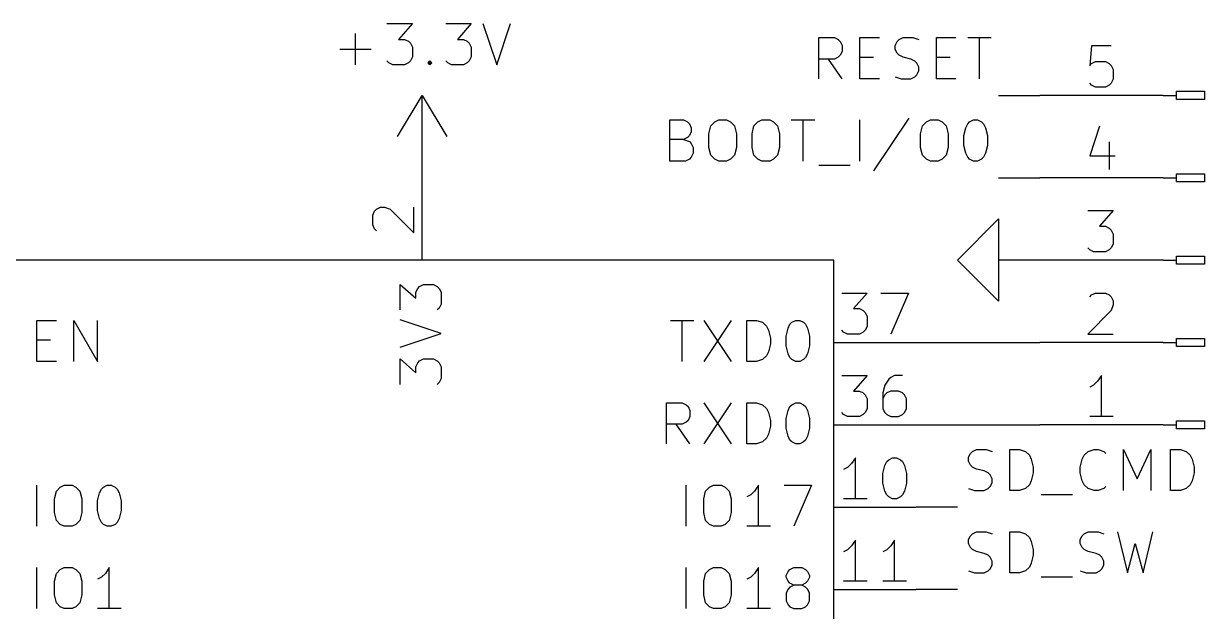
# Model space of a CAD drawing. Header units: inches. Extents: x 0.4 to 16.1, y -11.3 to -0.4.
# Drawn here: x 8.966 to 10.4, y -2.126 to -1.413 of the extents above; entities that cross this region are included whole.
import ezdxf

# ---------------------------------------------------------------- set-up
doc = ezdxf.new("R2010")
doc.units = ezdxf.units.IN
doc.header["$MEASUREMENT"] = 0
for name, color, linetype in [('GREENSIXTYFIVE', 129, 'CONTINUOUS'), ('LIGHTGREEN', 92, 'CONTINUOUS'), ('LIGHTRED', 12, 'CONTINUOUS'), ('RED', 14, 'CONTINUOUS'), ('REDSIX', 19, 'CONTINUOUS'), ('WHITE', 250, 'CONTINUOUS')]:
    doc.layers.add(name, color=color, linetype=linetype)

msp = doc.modelspace()

# ---------------------------------------------------------------- linework, layer by layer
at = {"layer": 'GREENSIXTYFIVE', "linetype": 'CONTINUOUS'}
for p, q in [((9.4071, -1.4128), (9.4381, -1.4128)), ((9.4071, -1.4128), (9.4381, -1.4128)), ((9.4381, -1.4128), (9.4214, -1.4319)), ((9.4381, -1.4128), (9.4214, -1.4319)), ((9.4786, -1.4128), (9.5095, -1.4128)), ((9.4786, -1.4128), (9.5095, -1.4128)), ((9.5095, -1.4128), (9.4929, -1.4319)), ((9.5095, -1.4128), (9.4929, -1.4319)), ((9.5238, -1.4128), (9.5405, -1.4628)), ((9.5238, -1.4128), (9.5405, -1.4628)), ((9.5405, -1.4628), (9.5571, -1.4128)), ((9.5405, -1.4628), (9.5571, -1.4128)), ((9.369, -1.4628), (9.369, -1.4247)), ((9.369, -1.4628), (9.369, -1.4247)), ((9.4214, -1.4319), (9.4286, -1.4319)), ((9.4214, -1.4319), (9.4286, -1.4319)), ((9.4286, -1.4319), (9.4333, -1.4342)), ((9.4286, -1.4319), (9.4333, -1.4342)), ((9.4929, -1.4319), (9.5, -1.4319)), ((9.4929, -1.4319), (9.5, -1.4319)), ((9.5, -1.4319), (9.5048, -1.4342)), ((9.5, -1.4319), (9.5048, -1.4342)), ((9.35, -1.4438), (9.3881, -1.4438)), ((9.35, -1.4438), (9.3881, -1.4438)), ((9.4333, -1.4342), (9.4357, -1.4366)), ((9.4333, -1.4342), (9.4357, -1.4366)), ((9.4357, -1.4366), (9.4381, -1.4414)), ((9.4357, -1.4366), (9.4381, -1.4414)), ((9.4381, -1.4414), (9.4381, -1.4533)), ((9.4381, -1.4414), (9.4381, -1.4533)), ((9.5048, -1.4342), (9.5071, -1.4366)), ((9.5048, -1.4342), (9.5071, -1.4366)), ((9.5071, -1.4366), (9.5095, -1.4414)), ((9.5071, -1.4366), (9.5095, -1.4414)), ((9.5095, -1.4414), (9.5095, -1.4533)), ((9.5095, -1.4414), (9.5095, -1.4533)), ((9.4095, -1.4604), (9.4071, -1.458)), ((9.4095, -1.4604), (9.4071, -1.458)), ((9.4143, -1.4628), (9.4095, -1.4604)), ((9.4143, -1.4628), (9.4095, -1.4604)), ((9.4333, -1.4604), (9.4286, -1.4628)), ((9.4333, -1.4604), (9.4286, -1.4628)), ((9.4357, -1.458), (9.4333, -1.4604)), ((9.4357, -1.458), (9.4333, -1.4604)), ((9.4381, -1.4533), (9.4357, -1.458)), ((9.4381, -1.4533), (9.4357, -1.458)), ((9.4571, -1.4604), (9.4595, -1.458)), ((9.4571, -1.4604), (9.4595, -1.458)), ((9.4595, -1.4628), (9.4571, -1.4604)), ((9.4595, -1.4628), (9.4571, -1.4604)), ((9.4595, -1.458), (9.4619, -1.4604)), ((9.4595, -1.458), (9.4595, -1.4628)), ((9.4595, -1.458), (9.4619, -1.4604)), ((9.4595, -1.458), (9.4595, -1.4628)), ((9.4619, -1.4604), (9.4595, -1.4628)), ((9.4619, -1.4604), (9.4595, -1.4628)), ((9.481, -1.4604), (9.4786, -1.458)), ((9.481, -1.4604), (9.4786, -1.458)), ((9.4857, -1.4628), (9.481, -1.4604)), ((9.4857, -1.4628), (9.481, -1.4604)), ((9.5048, -1.4604), (9.5, -1.4628)), ((9.5048, -1.4604), (9.5, -1.4628)), ((9.5071, -1.458), (9.5048, -1.4604)), ((9.5071, -1.458), (9.5048, -1.4604)), ((9.5095, -1.4533), (9.5071, -1.458)), ((9.5095, -1.4533), (9.5071, -1.458)), ((9.4286, -1.4628), (9.4143, -1.4628)), ((9.4286, -1.4628), (9.4143, -1.4628)), ((9.5, -1.4628), (9.4857, -1.4628)), ((9.5, -1.4628), (9.4857, -1.4628)), ((9.4231, -1.7605), (9.4231, -1.7295)), ((9.4231, -1.7295), (9.4422, -1.7462)), ((9.4231, -1.7605), (9.4231, -1.7295)), ((9.4231, -1.7295), (9.4422, -1.7462)), ((9.4422, -1.739), (9.4446, -1.7343)), ((9.4422, -1.739), (9.4446, -1.7343)), ((9.4446, -1.7343), (9.4469, -1.7319)), ((9.4446, -1.7343), (9.4469, -1.7319)), ((9.4469, -1.7319), (9.4517, -1.7295)), ((9.4469, -1.7319), (9.4517, -1.7295)), ((9.4517, -1.7295), (9.4636, -1.7295)), ((9.4517, -1.7295), (9.4636, -1.7295)), ((9.4636, -1.7295), (9.4684, -1.7319)), ((9.4636, -1.7295), (9.4684, -1.7319)), ((9.4684, -1.7319), (9.4708, -1.7343)), ((9.4684, -1.7319), (9.4708, -1.7343)), ((9.4708, -1.7343), (9.4731, -1.739)), ((9.4708, -1.7343), (9.4731, -1.739)), ((9.4422, -1.7462), (9.4422, -1.739)), ((9.4422, -1.7462), (9.4422, -1.739)), ((9.4731, -1.739), (9.4731, -1.7533)), ((9.4731, -1.739), (9.4731, -1.7533)), ((9.4708, -1.7581), (9.4684, -1.7605)), ((9.4708, -1.7581), (9.4684, -1.7605)), ((9.4731, -1.7533), (9.4708, -1.7581)), ((9.4731, -1.7533), (9.4708, -1.7581)), ((8.9819, -1.8231), (8.9819, -1.7731)), ((8.9819, -1.7731), (9.0057, -1.7731)), ((8.9819, -1.8231), (8.9819, -1.7731)), ((8.9819, -1.7731), (9.0057, -1.7731)), ((9.0271, -1.8231), (9.0271, -1.7731)), ((9.0271, -1.7731), (9.0557, -1.8231)), ((9.0271, -1.8231), (9.0271, -1.7731)), ((9.0271, -1.7731), (9.0557, -1.8231)), ((9.0557, -1.8231), (9.0557, -1.7731)), ((9.0557, -1.8231), (9.0557, -1.7731)), ((9.4731, -1.789), (9.4231, -1.7724)), ((9.4731, -1.789), (9.4231, -1.7724)), ((9.7514, -1.7731), (9.78, -1.7731)), ((9.7514, -1.7731), (9.78, -1.7731)), ((9.7657, -1.8231), (9.7657, -1.7731)), ((9.7657, -1.8231), (9.7657, -1.7731)), ((9.7919, -1.7731), (9.8252, -1.8231)), ((9.8252, -1.7731), (9.7919, -1.8231)), ((9.7919, -1.7731), (9.8252, -1.8231)), ((9.8252, -1.7731), (9.7919, -1.8231)), ((9.8443, -1.8231), (9.8443, -1.7731)), ((9.8443, -1.7731), (9.8562, -1.7731)), ((9.8443, -1.8231), (9.8443, -1.7731)), ((9.8443, -1.7731), (9.8562, -1.7731)), ((9.8562, -1.7731), (9.8633, -1.7755)), ((9.8562, -1.7731), (9.8633, -1.7755)), ((9.8633, -1.7755), (9.8681, -1.7803)), ((9.8633, -1.7755), (9.8681, -1.7803)), ((9.8943, -1.7827), (9.8967, -1.7779)), ((9.8943, -1.7827), (9.8967, -1.7779)), ((9.8967, -1.7779), (9.899, -1.7755)), ((9.8967, -1.7779), (9.899, -1.7755)), ((9.899, -1.7755), (9.9038, -1.7731)), ((9.899, -1.7755), (9.9038, -1.7731)), ((9.9038, -1.7731), (9.9086, -1.7731)), ((9.9038, -1.7731), (9.9086, -1.7731)), ((9.9086, -1.7731), (9.9133, -1.7755)), ((9.9086, -1.7731), (9.9133, -1.7755)), ((9.9133, -1.7755), (9.9157, -1.7779)), ((9.9133, -1.7755), (9.9157, -1.7779)), ((9.9157, -1.7779), (9.9181, -1.7827)), ((9.9157, -1.7779), (9.9181, -1.7827)), ((9.4231, -1.8057), (9.4731, -1.789)), ((9.4231, -1.8057), (9.4731, -1.789)), ((9.8681, -1.7803), (9.8705, -1.785)), ((9.8681, -1.7803), (9.8705, -1.785)), ((9.8705, -1.785), (9.8729, -1.7946)), ((9.8705, -1.785), (9.8729, -1.7946)), ((9.8919, -1.7922), (9.8943, -1.7827)), ((9.8919, -1.7922), (9.8943, -1.7827)), ((9.8919, -1.8041), (9.8919, -1.7922)), ((9.8919, -1.8041), (9.8919, -1.7922)), ((9.9181, -1.7827), (9.9205, -1.7922)), ((9.9181, -1.7827), (9.9205, -1.7922)), ((9.9205, -1.7922), (9.9205, -1.8041)), ((9.9205, -1.7922), (9.9205, -1.8041)), ((8.9819, -1.7969), (8.9986, -1.7969)), ((8.9819, -1.7969), (8.9986, -1.7969)), ((9.8729, -1.8017), (9.8705, -1.8112)), ((9.8729, -1.8017), (9.8705, -1.8112)), ((9.8729, -1.7946), (9.8729, -1.8017)), ((9.8729, -1.7946), (9.8729, -1.8017)), ((9.8943, -1.8136), (9.8919, -1.8041)), ((9.8943, -1.8136), (9.8919, -1.8041)), ((9.9205, -1.8041), (9.9181, -1.8136)), ((9.9205, -1.8041), (9.9181, -1.8136)), ((9.4231, -1.8509), (9.4231, -1.82)), ((9.4231, -1.82), (9.4422, -1.8367)), ((9.4231, -1.8509), (9.4231, -1.82)), ((9.4231, -1.82), (9.4422, -1.8367)), ((9.4469, -1.8224), (9.4517, -1.82)), ((9.4469, -1.8224), (9.4517, -1.82)), ((9.4517, -1.82), (9.4636, -1.82)), ((9.4517, -1.82), (9.4636, -1.82)), ((9.4636, -1.82), (9.4684, -1.8224)), ((9.4636, -1.82), (9.4684, -1.8224)), ((9.8633, -1.8208), (9.8562, -1.8231)), ((9.8633, -1.8208), (9.8562, -1.8231)), ((9.8681, -1.816), (9.8633, -1.8208)), ((9.8681, -1.816), (9.8633, -1.8208)), ((9.8705, -1.8112), (9.8681, -1.816)), ((9.8705, -1.8112), (9.8681, -1.816)), ((9.8967, -1.8184), (9.8943, -1.8136)), ((9.8967, -1.8184), (9.8943, -1.8136)), ((9.899, -1.8208), (9.8967, -1.8184)), ((9.899, -1.8208), (9.8967, -1.8184)), ((9.9038, -1.8231), (9.899, -1.8208)), ((9.9038, -1.8231), (9.899, -1.8208)), ((9.9133, -1.8208), (9.9086, -1.8231)), ((9.9133, -1.8208), (9.9086, -1.8231)), ((9.9157, -1.8184), (9.9133, -1.8208)), ((9.9157, -1.8184), (9.9133, -1.8208)), ((9.9181, -1.8136), (9.9157, -1.8184)), ((9.9181, -1.8136), (9.9157, -1.8184)), ((9.0057, -1.8231), (8.9819, -1.8231)), ((9.0057, -1.8231), (8.9819, -1.8231)), ((9.4422, -1.8295), (9.4446, -1.8248)), ((9.4422, -1.8295), (9.4446, -1.8248)), ((9.4422, -1.8367), (9.4422, -1.8295)), ((9.4422, -1.8367), (9.4422, -1.8295)), ((9.4446, -1.8248), (9.4469, -1.8224)), ((9.4446, -1.8248), (9.4469, -1.8224)), ((9.4684, -1.8224), (9.4708, -1.8248)), ((9.4684, -1.8224), (9.4708, -1.8248)), ((9.4708, -1.8248), (9.4731, -1.8295)), ((9.4708, -1.8248), (9.4731, -1.8295)), ((9.4731, -1.8295), (9.4731, -1.8438)), ((9.4731, -1.8295), (9.4731, -1.8438)), ((9.8562, -1.8231), (9.8443, -1.8231)), ((9.8562, -1.8231), (9.8443, -1.8231)), ((9.9086, -1.8231), (9.9038, -1.8231)), ((9.9086, -1.8231), (9.9038, -1.8231)), ((9.4708, -1.8486), (9.4684, -1.8509)), ((9.4708, -1.8486), (9.4684, -1.8509)), ((9.4731, -1.8438), (9.4708, -1.8486)), ((9.4731, -1.8438), (9.4708, -1.8486)), ((9.7467, -1.9231), (9.7467, -1.8731)), ((9.7467, -1.8731), (9.7657, -1.8731)), ((9.7467, -1.9231), (9.7467, -1.8731)), ((9.7467, -1.8731), (9.7657, -1.8731)), ((9.7657, -1.8731), (9.7705, -1.8755)), ((9.7657, -1.8731), (9.7705, -1.8755)), ((9.7705, -1.8755), (9.7729, -1.8779)), ((9.7705, -1.8755), (9.7729, -1.8779)), ((9.7729, -1.8779), (9.7752, -1.8827)), ((9.7729, -1.8779), (9.7752, -1.8827)), ((9.7919, -1.8731), (9.8252, -1.9231)), ((9.8252, -1.8731), (9.7919, -1.9231)), ((9.7919, -1.8731), (9.8252, -1.9231)), ((9.8252, -1.8731), (9.7919, -1.9231)), ((9.8443, -1.9231), (9.8443, -1.8731)), ((9.8443, -1.8731), (9.8562, -1.8731)), ((9.8443, -1.9231), (9.8443, -1.8731)), ((9.8443, -1.8731), (9.8562, -1.8731)), ((9.8562, -1.8731), (9.8633, -1.8755)), ((9.8562, -1.8731), (9.8633, -1.8755)), ((9.8633, -1.8755), (9.8681, -1.8803)), ((9.8633, -1.8755), (9.8681, -1.8803)), ((9.8943, -1.8827), (9.8967, -1.8779)), ((9.8943, -1.8827), (9.8967, -1.8779)), ((9.8967, -1.8779), (9.899, -1.8755)), ((9.8967, -1.8779), (9.899, -1.8755)), ((9.899, -1.8755), (9.9038, -1.8731)), ((9.899, -1.8755), (9.9038, -1.8731)), ((9.9038, -1.8731), (9.9086, -1.8731)), ((9.9038, -1.8731), (9.9086, -1.8731)), ((9.9086, -1.8731), (9.9133, -1.8755)), ((9.9086, -1.8731), (9.9133, -1.8755)), ((9.9133, -1.8755), (9.9157, -1.8779)), ((9.9133, -1.8755), (9.9157, -1.8779)), ((9.9157, -1.8779), (9.9181, -1.8827)), ((9.9157, -1.8779), (9.9181, -1.8827)), ((9.7752, -1.8898), (9.7729, -1.8946)), ((9.7752, -1.8898), (9.7729, -1.8946)), ((9.7752, -1.8827), (9.7752, -1.8898)), ((9.7752, -1.8827), (9.7752, -1.8898)), ((9.8681, -1.8803), (9.8705, -1.885)), ((9.8681, -1.8803), (9.8705, -1.885)), ((9.8705, -1.885), (9.8729, -1.8946)), ((9.8705, -1.885), (9.8729, -1.8946)), ((9.8919, -1.8922), (9.8943, -1.8827)), ((9.8919, -1.8922), (9.8943, -1.8827)), ((9.8919, -1.9041), (9.8919, -1.8922)), ((9.8919, -1.9041), (9.8919, -1.8922)), ((9.9181, -1.8827), (9.9205, -1.8922)), ((9.9181, -1.8827), (9.9205, -1.8922)), ((9.9205, -1.8922), (9.9205, -1.9041)), ((9.9205, -1.8922), (9.9205, -1.9041)), ((9.7657, -1.8993), (9.7467, -1.8993)), ((9.7657, -1.8993), (9.7467, -1.8993)), ((9.7752, -1.9231), (9.7586, -1.8993)), ((9.7752, -1.9231), (9.7586, -1.8993)), ((9.7705, -1.8969), (9.7657, -1.8993)), ((9.7705, -1.8969), (9.7657, -1.8993)), ((9.7729, -1.8946), (9.7705, -1.8969)), ((9.7729, -1.8946), (9.7705, -1.8969)), ((9.8729, -1.9017), (9.8705, -1.9112)), ((9.8729, -1.9017), (9.8705, -1.9112)), ((9.8729, -1.8946), (9.8729, -1.9017)), ((9.8729, -1.8946), (9.8729, -1.9017)), ((9.8943, -1.9136), (9.8919, -1.9041)), ((9.8943, -1.9136), (9.8919, -1.9041)), ((9.9205, -1.9041), (9.9181, -1.9136)), ((9.9205, -1.9041), (9.9181, -1.9136)), ((9.8633, -1.9208), (9.8562, -1.9231)), ((9.8633, -1.9208), (9.8562, -1.9231)), ((9.8681, -1.916), (9.8633, -1.9208)), ((9.8681, -1.916), (9.8633, -1.9208)), ((9.8705, -1.9112), (9.8681, -1.916)), ((9.8705, -1.9112), (9.8681, -1.916)), ((9.8967, -1.9184), (9.8943, -1.9136)), ((9.8967, -1.9184), (9.8943, -1.9136)), ((9.899, -1.9208), (9.8967, -1.9184)), ((9.899, -1.9208), (9.8967, -1.9184)), ((9.9038, -1.9231), (9.899, -1.9208)), ((9.9038, -1.9231), (9.899, -1.9208)), ((9.9133, -1.9208), (9.9086, -1.9231)), ((9.9133, -1.9208), (9.9086, -1.9231)), ((9.9157, -1.9184), (9.9133, -1.9208)), ((9.9157, -1.9184), (9.9133, -1.9208)), ((9.9181, -1.9136), (9.9157, -1.9184)), ((9.9181, -1.9136), (9.9157, -1.9184)), ((9.8562, -1.9231), (9.8443, -1.9231)), ((9.8562, -1.9231), (9.8443, -1.9231)), ((9.9086, -1.9231), (9.9038, -1.9231)), ((9.9086, -1.9231), (9.9038, -1.9231)), ((8.9819, -2.0231), (8.9819, -1.9731)), ((8.9819, -2.0231), (8.9819, -1.9731)), ((9.0057, -1.9803), (9.0105, -1.9755)), ((9.0057, -1.9803), (9.0105, -1.9755)), ((9.0105, -1.9755), (9.0152, -1.9731)), ((9.0105, -1.9755), (9.0152, -1.9731)), ((9.0152, -1.9731), (9.0248, -1.9731)), ((9.0152, -1.9731), (9.0248, -1.9731)), ((9.0248, -1.9731), (9.0295, -1.9755)), ((9.0248, -1.9731), (9.0295, -1.9755)), ((9.0295, -1.9755), (9.0343, -1.9803)), ((9.0295, -1.9755), (9.0343, -1.9803)), ((9.0581, -1.9827), (9.0605, -1.9779)), ((9.0581, -1.9827), (9.0605, -1.9779)), ((9.0605, -1.9779), (9.0629, -1.9755)), ((9.0605, -1.9779), (9.0629, -1.9755)), ((9.0629, -1.9755), (9.0676, -1.9731)), ((9.0629, -1.9755), (9.0676, -1.9731)), ((9.0676, -1.9731), (9.0724, -1.9731)), ((9.0676, -1.9731), (9.0724, -1.9731)), ((9.0724, -1.9731), (9.0771, -1.9755)), ((9.0724, -1.9731), (9.0771, -1.9755)), ((9.0771, -1.9755), (9.0795, -1.9779)), ((9.0771, -1.9755), (9.0795, -1.9779)), ((9.0795, -1.9779), (9.0819, -1.9827)), ((9.0795, -1.9779), (9.0819, -1.9827)), ((9.7705, -2.0231), (9.7705, -1.9731)), ((9.7705, -2.0231), (9.7705, -1.9731)), ((9.7943, -1.9803), (9.799, -1.9755)), ((9.7943, -1.9803), (9.799, -1.9755)), ((9.799, -1.9755), (9.8038, -1.9731)), ((9.799, -1.9755), (9.8038, -1.9731)), ((9.8038, -1.9731), (9.8133, -1.9731)), ((9.8038, -1.9731), (9.8133, -1.9731)), ((9.8133, -1.9731), (9.8181, -1.9755)), ((9.8133, -1.9731), (9.8181, -1.9755)), ((9.8181, -1.9755), (9.8229, -1.9803)), ((9.8181, -1.9755), (9.8229, -1.9803)), ((9.8586, -1.9731), (9.8538, -1.9803)), ((9.8586, -1.9731), (9.8538, -1.9803)), ((9.8586, -2.0231), (9.8586, -1.9731)), ((9.8586, -2.0231), (9.8586, -1.9731)), ((9.8895, -1.9731), (9.9229, -1.9731)), ((9.8895, -1.9731), (9.9229, -1.9731)), ((9.9229, -1.9731), (9.9014, -2.0231)), ((9.9229, -1.9731), (9.9014, -2.0231)), ((9.0033, -1.9898), (9.0057, -1.9803)), ((9.0033, -1.9898), (9.0057, -1.9803)), ((9.0033, -2.0065), (9.0033, -1.9898)), ((9.0033, -2.0065), (9.0033, -1.9898)), ((9.0343, -1.9803), (9.0367, -1.9898)), ((9.0343, -1.9803), (9.0367, -1.9898)), ((9.0367, -1.9898), (9.0367, -2.0065)), ((9.0367, -1.9898), (9.0367, -2.0065)), ((9.0557, -1.9922), (9.0581, -1.9827)), ((9.0557, -1.9922), (9.0581, -1.9827)), ((9.0557, -2.0041), (9.0557, -1.9922)), ((9.0557, -2.0041), (9.0557, -1.9922)), ((9.0819, -1.9827), (9.0843, -1.9922)), ((9.0819, -1.9827), (9.0843, -1.9922)), ((9.0843, -1.9922), (9.0843, -2.0041)), ((9.0843, -1.9922), (9.0843, -2.0041)), ((9.7919, -1.9898), (9.7943, -1.9803)), ((9.7919, -1.9898), (9.7943, -1.9803)), ((9.7919, -2.0065), (9.7919, -1.9898)), ((9.7919, -2.0065), (9.7919, -1.9898)), ((9.8229, -1.9803), (9.8252, -1.9898)), ((9.8229, -1.9803), (9.8252, -1.9898)), ((9.8252, -1.9898), (9.8252, -2.0065)), ((9.8252, -1.9898), (9.8252, -2.0065)), ((9.849, -1.985), (9.8443, -1.9874)), ((9.849, -1.985), (9.8443, -1.9874)), ((9.8538, -1.9803), (9.849, -1.985)), ((9.8538, -1.9803), (9.849, -1.985)), ((9.0057, -2.016), (9.0033, -2.0065)), ((9.0057, -2.016), (9.0033, -2.0065)), ((9.0367, -2.0065), (9.0343, -2.016)), ((9.0367, -2.0065), (9.0343, -2.016)), ((9.0581, -2.0136), (9.0557, -2.0041)), ((9.0581, -2.0136), (9.0557, -2.0041)), ((9.0843, -2.0041), (9.0819, -2.0136)), ((9.0843, -2.0041), (9.0819, -2.0136)), ((9.7943, -2.016), (9.7919, -2.0065)), ((9.7943, -2.016), (9.7919, -2.0065)), ((9.8252, -2.0065), (9.8229, -2.016)), ((9.8252, -2.0065), (9.8229, -2.016)), ((9.0105, -2.0208), (9.0057, -2.016)), ((9.0105, -2.0208), (9.0057, -2.016)), ((9.0152, -2.0231), (9.0105, -2.0208)), ((9.0152, -2.0231), (9.0105, -2.0208)), ((9.0295, -2.0208), (9.0248, -2.0231)), ((9.0295, -2.0208), (9.0248, -2.0231)), ((9.0343, -2.016), (9.0295, -2.0208)), ((9.0343, -2.016), (9.0295, -2.0208)), ((9.0605, -2.0184), (9.0581, -2.0136)), ((9.0605, -2.0184), (9.0581, -2.0136)), ((9.0629, -2.0208), (9.0605, -2.0184)), ((9.0629, -2.0208), (9.0605, -2.0184)), ((9.0676, -2.0231), (9.0629, -2.0208)), ((9.0676, -2.0231), (9.0629, -2.0208)), ((9.0771, -2.0208), (9.0724, -2.0231)), ((9.0771, -2.0208), (9.0724, -2.0231)), ((9.0795, -2.0184), (9.0771, -2.0208)), ((9.0795, -2.0184), (9.0771, -2.0208)), ((9.0819, -2.0136), (9.0795, -2.0184)), ((9.0819, -2.0136), (9.0795, -2.0184)), ((9.799, -2.0208), (9.7943, -2.016)), ((9.799, -2.0208), (9.7943, -2.016)), ((9.8038, -2.0231), (9.799, -2.0208)), ((9.8038, -2.0231), (9.799, -2.0208)), ((9.8181, -2.0208), (9.8133, -2.0231)), ((9.8181, -2.0208), (9.8133, -2.0231)), ((9.8229, -2.016), (9.8181, -2.0208)), ((9.8229, -2.016), (9.8181, -2.0208)), ((9.0248, -2.0231), (9.0152, -2.0231)), ((9.0248, -2.0231), (9.0152, -2.0231)), ((9.0724, -2.0231), (9.0676, -2.0231)), ((9.0724, -2.0231), (9.0676, -2.0231)), ((9.8133, -2.0231), (9.8038, -2.0231)), ((9.8133, -2.0231), (9.8038, -2.0231)), ((9.8729, -2.0231), (9.8443, -2.0231)), ((9.8729, -2.0231), (9.8443, -2.0231)), ((8.9819, -2.1231), (8.9819, -2.0731)), ((8.9819, -2.1231), (8.9819, -2.0731)), ((9.0057, -2.0803), (9.0105, -2.0755)), ((9.0057, -2.0803), (9.0105, -2.0755)), ((9.0105, -2.0755), (9.0152, -2.0731)), ((9.0105, -2.0755), (9.0152, -2.0731)), ((9.0152, -2.0731), (9.0248, -2.0731)), ((9.0152, -2.0731), (9.0248, -2.0731)), ((9.0248, -2.0731), (9.0295, -2.0755)), ((9.0248, -2.0731), (9.0295, -2.0755)), ((9.0295, -2.0755), (9.0343, -2.0803)), ((9.0295, -2.0755), (9.0343, -2.0803)), ((9.07, -2.0731), (9.0652, -2.0803)), ((9.07, -2.0731), (9.0652, -2.0803)), ((9.07, -2.1231), (9.07, -2.0731)), ((9.07, -2.1231), (9.07, -2.0731)), ((9.7705, -2.1231), (9.7705, -2.0731)), ((9.7705, -2.1231), (9.7705, -2.0731)), ((9.7943, -2.0803), (9.799, -2.0755)), ((9.7943, -2.0803), (9.799, -2.0755)), ((9.799, -2.0755), (9.8038, -2.0731)), ((9.799, -2.0755), (9.8038, -2.0731)), ((9.8038, -2.0731), (9.8133, -2.0731)), ((9.8038, -2.0731), (9.8133, -2.0731)), ((9.8133, -2.0731), (9.8181, -2.0755)), ((9.8133, -2.0731), (9.8181, -2.0755)), ((9.8181, -2.0755), (9.8229, -2.0803)), ((9.8181, -2.0755), (9.8229, -2.0803)), ((9.8586, -2.0731), (9.8538, -2.0803)), ((9.8586, -2.0731), (9.8538, -2.0803)), ((9.8586, -2.1231), (9.8586, -2.0731)), ((9.8586, -2.1231), (9.8586, -2.0731)), ((9.8919, -2.0827), (9.8943, -2.0779)), ((9.8919, -2.0827), (9.8943, -2.0779)), ((9.8943, -2.0779), (9.8967, -2.0755)), ((9.8943, -2.0779), (9.8967, -2.0755)), ((9.8967, -2.0755), (9.9014, -2.0731)), ((9.8967, -2.0755), (9.9014, -2.0731)), ((9.9014, -2.0731), (9.911, -2.0731)), ((9.9014, -2.0731), (9.911, -2.0731)), ((9.911, -2.0731), (9.9157, -2.0755)), ((9.911, -2.0731), (9.9157, -2.0755)), ((9.9157, -2.0755), (9.9181, -2.0779)), ((9.9157, -2.0755), (9.9181, -2.0779)), ((9.9181, -2.0779), (9.9205, -2.0827)), ((9.9181, -2.0779), (9.9205, -2.0827)), ((9.0033, -2.0898), (9.0057, -2.0803)), ((9.0033, -2.0898), (9.0057, -2.0803)), ((9.0033, -2.1065), (9.0033, -2.0898)), ((9.0033, -2.1065), (9.0033, -2.0898)), ((9.0343, -2.0803), (9.0367, -2.0898)), ((9.0343, -2.0803), (9.0367, -2.0898)), ((9.0367, -2.0898), (9.0367, -2.1065)), ((9.0367, -2.0898), (9.0367, -2.1065)), ((9.0605, -2.085), (9.0557, -2.0874)), ((9.0605, -2.085), (9.0557, -2.0874)), ((9.0652, -2.0803), (9.0605, -2.085)), ((9.0652, -2.0803), (9.0605, -2.085)), ((9.7919, -2.0898), (9.7943, -2.0803)), ((9.7919, -2.0898), (9.7943, -2.0803)), ((9.7919, -2.1065), (9.7919, -2.0898)), ((9.7919, -2.1065), (9.7919, -2.0898)), ((9.8229, -2.0803), (9.8252, -2.0898)), ((9.8229, -2.0803), (9.8252, -2.0898)), ((9.8252, -2.0898), (9.8252, -2.1065)), ((9.8252, -2.0898), (9.8252, -2.1065)), ((9.849, -2.085), (9.8443, -2.0874)), ((9.849, -2.085), (9.8443, -2.0874)), ((9.8538, -2.0803), (9.849, -2.085)), ((9.8538, -2.0803), (9.849, -2.085)), ((9.8919, -2.085), (9.8919, -2.0827)), ((9.8919, -2.085), (9.8919, -2.0827)), ((9.8943, -2.0898), (9.8919, -2.085)), ((9.8943, -2.0898), (9.8919, -2.085)), ((9.8967, -2.0922), (9.8943, -2.0898)), ((9.8967, -2.0922), (9.8943, -2.0898)), ((9.9014, -2.0946), (9.8967, -2.0922)), ((9.9014, -2.0946), (9.8967, -2.0922)), ((9.9157, -2.0922), (9.911, -2.0946)), ((9.9157, -2.0922), (9.911, -2.0946)), ((9.9181, -2.0898), (9.9157, -2.0922)), ((9.9181, -2.0898), (9.9157, -2.0922)), ((9.9205, -2.085), (9.9181, -2.0898)), ((9.9205, -2.085), (9.9181, -2.0898)), ((9.9205, -2.0827), (9.9205, -2.085)), ((9.9205, -2.0827), (9.9205, -2.085)), ((9.0057, -2.116), (9.0033, -2.1065)), ((9.0057, -2.116), (9.0033, -2.1065)), ((9.0367, -2.1065), (9.0343, -2.116)), ((9.0367, -2.1065), (9.0343, -2.116)), ((9.7943, -2.116), (9.7919, -2.1065)), ((9.7943, -2.116), (9.7919, -2.1065)), ((9.8252, -2.1065), (9.8229, -2.116)), ((9.8252, -2.1065), (9.8229, -2.116)), ((9.8943, -2.0993), (9.8919, -2.1041)), ((9.8943, -2.0993), (9.8919, -2.1041)), ((9.8919, -2.1041), (9.8919, -2.1136)), ((9.8919, -2.1041), (9.8919, -2.1136)), ((9.8967, -2.0969), (9.8943, -2.0993)), ((9.8967, -2.0969), (9.8943, -2.0993)), ((9.9014, -2.0946), (9.8967, -2.0969)), ((9.9014, -2.0946), (9.8967, -2.0969)), ((9.911, -2.0946), (9.9014, -2.0946)), ((9.911, -2.0946), (9.9014, -2.0946)), ((9.9157, -2.0969), (9.911, -2.0946)), ((9.9157, -2.0969), (9.911, -2.0946)), ((9.9181, -2.0993), (9.9157, -2.0969)), ((9.9181, -2.0993), (9.9157, -2.0969)), ((9.9205, -2.1041), (9.9181, -2.0993)), ((9.9205, -2.1041), (9.9181, -2.0993)), ((9.9205, -2.1136), (9.9205, -2.1041)), ((9.9205, -2.1136), (9.9205, -2.1041)), ((9.0105, -2.1208), (9.0057, -2.116)), ((9.0105, -2.1208), (9.0057, -2.116)), ((9.0152, -2.1231), (9.0105, -2.1208)), ((9.0152, -2.1231), (9.0105, -2.1208)), ((9.0295, -2.1208), (9.0248, -2.1231)), ((9.0295, -2.1208), (9.0248, -2.1231)), ((9.0343, -2.116), (9.0295, -2.1208)), ((9.0343, -2.116), (9.0295, -2.1208)), ((9.799, -2.1208), (9.7943, -2.116)), ((9.799, -2.1208), (9.7943, -2.116)), ((9.8038, -2.1231), (9.799, -2.1208)), ((9.8038, -2.1231), (9.799, -2.1208)), ((9.8181, -2.1208), (9.8133, -2.1231)), ((9.8181, -2.1208), (9.8133, -2.1231)), ((9.8229, -2.116), (9.8181, -2.1208)), ((9.8229, -2.116), (9.8181, -2.1208)), ((9.8919, -2.1136), (9.8943, -2.1184)), ((9.8919, -2.1136), (9.8943, -2.1184)), ((9.8943, -2.1184), (9.8967, -2.1208)), ((9.8943, -2.1184), (9.8967, -2.1208)), ((9.8967, -2.1208), (9.9014, -2.1231)), ((9.8967, -2.1208), (9.9014, -2.1231)), ((9.911, -2.1231), (9.9157, -2.1208)), ((9.911, -2.1231), (9.9157, -2.1208)), ((9.9157, -2.1208), (9.9181, -2.1184)), ((9.9157, -2.1208), (9.9181, -2.1184)), ((9.9181, -2.1184), (9.9205, -2.1136)), ((9.9181, -2.1184), (9.9205, -2.1136)), ((9.0248, -2.1231), (9.0152, -2.1231)), ((9.0248, -2.1231), (9.0152, -2.1231)), ((9.0843, -2.1231), (9.0557, -2.1231)), ((9.0843, -2.1231), (9.0557, -2.1231)), ((9.8133, -2.1231), (9.8038, -2.1231)), ((9.8133, -2.1231), (9.8038, -2.1231)), ((9.8729, -2.1231), (9.8443, -2.1231)), ((9.8729, -2.1231), (9.8443, -2.1231)), ((9.9014, -2.1231), (9.911, -2.1231)), ((9.9014, -2.1231), (9.911, -2.1231))]:
    msp.add_line(p, q, dxfattribs=at)
at = {"layer": 'LIGHTGREEN', "linetype": 'CONTINUOUS'}
for p, q in [((10.15, -1.5), (10.2, -1.5)), ((10.15, -1.6), (10.2, -1.6)), ((10.05, -1.8), (10.2, -1.8)), ((10.05, -1.9), (10.2, -1.9)), ((10.1, -2), (10.05, -2)), ((10.1, -2.1), (10.05, -2.1))]:
    msp.add_line(p, q, dxfattribs=at)
at = {"layer": 'LIGHTRED', "linetype": 'CONTINUOUS'}
for p, q in [((10.2631, -1.4399), (10.2607, -1.4637)), ((10.2631, -1.4399), (10.2607, -1.4637)), ((10.2869, -1.4399), (10.2631, -1.4399)), ((10.2869, -1.4399), (10.2631, -1.4399)), ((10.2607, -1.4637), (10.2631, -1.4613)), ((10.2607, -1.4637), (10.2631, -1.4613)), ((10.2631, -1.4613), (10.2679, -1.4589)), ((10.2631, -1.4613), (10.2679, -1.4589)), ((10.2679, -1.4589), (10.2798, -1.4589)), ((10.2679, -1.4589), (10.2798, -1.4589)), ((10.2798, -1.4589), (10.2845, -1.4613)), ((10.2798, -1.4589), (10.2845, -1.4613)), ((10.2845, -1.4613), (10.2869, -1.4637)), ((10.2845, -1.4613), (10.2869, -1.4637)), ((10.2869, -1.4637), (10.2893, -1.4684)), ((10.2869, -1.4637), (10.2893, -1.4684)), ((10.2893, -1.4684), (10.2893, -1.4804)), ((10.2893, -1.4684), (10.2893, -1.4804)), ((10.2631, -1.4875), (10.2607, -1.4851)), ((10.2631, -1.4875), (10.2607, -1.4851)), ((10.2679, -1.4899), (10.2631, -1.4875)), ((10.2679, -1.4899), (10.2631, -1.4875)), ((10.2798, -1.4899), (10.2679, -1.4899)), ((10.2798, -1.4899), (10.2679, -1.4899)), ((10.2845, -1.4875), (10.2798, -1.4899)), ((10.2845, -1.4875), (10.2798, -1.4899)), ((10.2869, -1.4851), (10.2845, -1.4875)), ((10.2869, -1.4851), (10.2845, -1.4875)), ((10.2893, -1.4804), (10.2869, -1.4851)), ((10.2893, -1.4804), (10.2869, -1.4851)), ((10.2726, -1.5375), (10.2607, -1.5732)), ((10.2726, -1.5375), (10.2607, -1.5732)), ((10.2845, -1.5565), (10.2845, -1.5899)), ((10.2845, -1.5565), (10.2845, -1.5899)), ((10.2607, -1.5732), (10.2917, -1.5732)), ((10.2607, -1.5732), (10.2917, -1.5732)), ((9.3899, -1.6452), (9.3923, -1.6405)), ((9.3899, -1.6452), (9.3923, -1.6405)), ((9.3899, -1.6571), (9.3899, -1.6452)), ((9.3899, -1.6571), (9.3899, -1.6452)), ((9.3923, -1.6405), (9.3946, -1.6381)), ((9.3923, -1.6405), (9.3946, -1.6381)), ((9.3946, -1.6381), (9.3994, -1.6357)), ((9.3946, -1.6381), (9.3994, -1.6357)), ((9.3994, -1.6357), (9.4042, -1.6357)), ((9.3994, -1.6357), (9.4042, -1.6357)), ((9.4042, -1.6357), (9.4113, -1.6381)), ((9.4042, -1.6357), (9.4113, -1.6381)), ((9.4113, -1.6381), (9.4399, -1.6667)), ((9.4113, -1.6381), (9.4399, -1.6667)), ((9.4399, -1.6667), (9.4399, -1.6357)), ((9.4399, -1.6667), (9.4399, -1.6357)), ((10.2583, -1.6399), (10.2893, -1.6399)), ((10.2583, -1.6399), (10.2893, -1.6399)), ((10.2893, -1.6399), (10.2726, -1.6589)), ((10.2893, -1.6399), (10.2726, -1.6589)), ((9.3923, -1.6619), (9.3899, -1.6571)), ((9.3923, -1.6619), (9.3899, -1.6571)), ((9.3946, -1.6643), (9.3923, -1.6619)), ((9.3946, -1.6643), (9.3923, -1.6619)), ((10.2726, -1.6589), (10.2798, -1.6589)), ((10.2726, -1.6589), (10.2798, -1.6589)), ((10.2798, -1.6589), (10.2845, -1.6613)), ((10.2798, -1.6589), (10.2845, -1.6613)), ((10.2845, -1.6613), (10.2869, -1.6637)), ((10.2845, -1.6613), (10.2869, -1.6637)), ((10.2869, -1.6637), (10.2893, -1.6684)), ((10.2869, -1.6637), (10.2893, -1.6684)), ((10.2893, -1.6684), (10.2893, -1.6804)), ((10.2893, -1.6684), (10.2893, -1.6804)), ((10.2607, -1.6875), (10.2583, -1.6851)), ((10.2607, -1.6875), (10.2583, -1.6851)), ((10.2655, -1.6899), (10.2607, -1.6875)), ((10.2655, -1.6899), (10.2607, -1.6875)), ((10.2798, -1.6899), (10.2655, -1.6899)), ((10.2798, -1.6899), (10.2655, -1.6899)), ((10.2845, -1.6875), (10.2798, -1.6899)), ((10.2845, -1.6875), (10.2798, -1.6899)), ((10.2869, -1.6851), (10.2845, -1.6875)), ((10.2869, -1.6851), (10.2845, -1.6875)), ((10.2893, -1.6804), (10.2869, -1.6851)), ((10.2893, -1.6804), (10.2869, -1.6851)), ((9.9595, -1.7399), (9.9905, -1.7399)), ((9.9595, -1.7399), (9.9905, -1.7399)), ((9.9905, -1.7399), (9.9738, -1.7589)), ((9.9905, -1.7399), (9.9738, -1.7589)), ((10.0071, -1.7399), (10.0405, -1.7399)), ((10.0071, -1.7399), (10.0405, -1.7399)), ((10.0405, -1.7399), (10.019, -1.7899)), ((10.0405, -1.7399), (10.019, -1.7899)), ((10.2607, -1.7446), (10.2631, -1.7423)), ((10.2607, -1.7446), (10.2631, -1.7423)), ((10.2631, -1.7423), (10.2679, -1.7399)), ((10.2631, -1.7423), (10.2679, -1.7399)), ((10.2679, -1.7399), (10.2798, -1.7399)), ((10.2679, -1.7399), (10.2798, -1.7399)), ((10.2798, -1.7399), (10.2845, -1.7423)), ((10.2798, -1.7399), (10.2845, -1.7423)), ((10.2845, -1.7423), (10.2869, -1.7446)), ((10.2845, -1.7423), (10.2869, -1.7446)), ((10.2869, -1.7446), (10.2893, -1.7494)), ((10.2869, -1.7446), (10.2893, -1.7494)), ((10.2893, -1.7494), (10.2893, -1.7542)), ((10.2893, -1.7494), (10.2893, -1.7542)), ((9.9738, -1.7589), (9.981, -1.7589)), ((9.9738, -1.7589), (9.981, -1.7589)), ((9.981, -1.7589), (9.9857, -1.7613)), ((9.981, -1.7589), (9.9857, -1.7613)), ((9.9857, -1.7613), (9.9881, -1.7637)), ((9.9857, -1.7613), (9.9881, -1.7637)), ((9.9881, -1.7637), (9.9905, -1.7684)), ((9.9881, -1.7637), (9.9905, -1.7684)), ((10.2869, -1.7613), (10.2583, -1.7899)), ((10.2869, -1.7613), (10.2583, -1.7899)), ((10.2893, -1.7542), (10.2869, -1.7613)), ((10.2893, -1.7542), (10.2869, -1.7613)), ((9.9905, -1.7684), (9.9905, -1.7804)), ((9.9905, -1.7684), (9.9905, -1.7804)), ((9.9619, -1.7875), (9.9595, -1.7851)), ((9.9619, -1.7875), (9.9595, -1.7851)), ((9.9667, -1.7899), (9.9619, -1.7875)), ((9.9667, -1.7899), (9.9619, -1.7875)), ((9.981, -1.7899), (9.9667, -1.7899)), ((9.981, -1.7899), (9.9667, -1.7899)), ((9.9857, -1.7875), (9.981, -1.7899)), ((9.9857, -1.7875), (9.981, -1.7899)), ((9.9881, -1.7851), (9.9857, -1.7875)), ((9.9881, -1.7851), (9.9857, -1.7875)), ((9.9905, -1.7804), (9.9881, -1.7851)), ((9.9905, -1.7804), (9.9881, -1.7851)), ((10.2583, -1.7899), (10.2893, -1.7899)), ((10.2583, -1.7899), (10.2893, -1.7899)), ((9.9595, -1.8399), (9.9905, -1.8399)), ((9.9595, -1.8399), (9.9905, -1.8399)), ((9.9905, -1.8399), (9.9738, -1.8589)), ((9.9905, -1.8399), (9.9738, -1.8589)), ((10.0167, -1.8446), (10.0119, -1.8518)), ((10.0167, -1.8446), (10.0119, -1.8518)), ((10.019, -1.8423), (10.0167, -1.8446)), ((10.019, -1.8423), (10.0167, -1.8446)), ((10.0238, -1.8399), (10.019, -1.8423)), ((10.0238, -1.8399), (10.019, -1.8423)), ((10.0333, -1.8399), (10.0238, -1.8399)), ((10.0333, -1.8399), (10.0238, -1.8399)), ((10.2702, -1.847), (10.2655, -1.8518)), ((10.2702, -1.847), (10.2655, -1.8518)), ((10.275, -1.8399), (10.2702, -1.847)), ((10.275, -1.8399), (10.2702, -1.847)), ((10.275, -1.8899), (10.275, -1.8399)), ((10.275, -1.8899), (10.275, -1.8399)), ((9.9738, -1.8589), (9.981, -1.8589)), ((9.9738, -1.8589), (9.981, -1.8589)), ((9.981, -1.8589), (9.9857, -1.8613)), ((9.981, -1.8589), (9.9857, -1.8613)), ((9.9857, -1.8613), (9.9881, -1.8637)), ((9.9857, -1.8613), (9.9881, -1.8637)), ((9.9881, -1.8637), (9.9905, -1.8684)), ((9.9881, -1.8637), (9.9905, -1.8684)), ((10.0119, -1.8518), (10.0095, -1.8613)), ((10.0119, -1.8518), (10.0095, -1.8613)), ((10.0095, -1.8613), (10.0095, -1.8804)), ((10.0095, -1.8613), (10.0095, -1.8804)), ((10.0119, -1.8637), (10.0095, -1.8684)), ((10.0119, -1.8637), (10.0095, -1.8684)), ((10.0143, -1.8613), (10.0119, -1.8637)), ((10.0143, -1.8613), (10.0119, -1.8637)), ((10.019, -1.8589), (10.0143, -1.8613)), ((10.019, -1.8589), (10.0143, -1.8613)), ((10.0286, -1.8589), (10.019, -1.8589)), ((10.0286, -1.8589), (10.019, -1.8589)), ((10.0333, -1.8613), (10.0286, -1.8589)), ((10.0333, -1.8613), (10.0286, -1.8589)), ((10.0357, -1.8637), (10.0333, -1.8613)), ((10.0357, -1.8637), (10.0333, -1.8613)), ((10.0381, -1.8684), (10.0357, -1.8637)), ((10.0381, -1.8684), (10.0357, -1.8637)), ((10.2655, -1.8518), (10.2607, -1.8542)), ((10.2655, -1.8518), (10.2607, -1.8542)), ((9.9905, -1.8684), (9.9905, -1.8804)), ((9.9905, -1.8684), (9.9905, -1.8804)), ((10.0381, -1.8804), (10.0381, -1.8684)), ((10.0381, -1.8804), (10.0381, -1.8684)), ((9.9619, -1.8875), (9.9595, -1.8851)), ((9.9619, -1.8875), (9.9595, -1.8851)), ((9.9667, -1.8899), (9.9619, -1.8875)), ((9.9667, -1.8899), (9.9619, -1.8875)), ((9.981, -1.8899), (9.9667, -1.8899)), ((9.981, -1.8899), (9.9667, -1.8899)), ((9.9857, -1.8875), (9.981, -1.8899)), ((9.9857, -1.8875), (9.981, -1.8899)), ((9.9881, -1.8851), (9.9857, -1.8875)), ((9.9881, -1.8851), (9.9857, -1.8875)), ((9.9905, -1.8804), (9.9881, -1.8851)), ((9.9905, -1.8804), (9.9881, -1.8851)), ((10.0095, -1.8804), (10.0119, -1.8851)), ((10.0095, -1.8804), (10.0119, -1.8851)), ((10.0119, -1.8851), (10.0143, -1.8875)), ((10.0119, -1.8851), (10.0143, -1.8875)), ((10.0143, -1.8875), (10.019, -1.8899)), ((10.0143, -1.8875), (10.019, -1.8899)), ((10.019, -1.8899), (10.0286, -1.8899)), ((10.019, -1.8899), (10.0286, -1.8899)), ((10.0286, -1.8899), (10.0333, -1.8875)), ((10.0286, -1.8899), (10.0333, -1.8875)), ((10.0333, -1.8875), (10.0357, -1.8851)), ((10.0333, -1.8875), (10.0357, -1.8851)), ((10.0357, -1.8851), (10.0381, -1.8804)), ((10.0357, -1.8851), (10.0381, -1.8804)), ((10.2893, -1.8899), (10.2607, -1.8899)), ((10.2893, -1.8899), (10.2607, -1.8899)), ((9.9714, -1.947), (9.9667, -1.9518)), ((9.9714, -1.947), (9.9667, -1.9518)), ((9.9762, -1.9399), (9.9714, -1.947)), ((9.9762, -1.9399), (9.9714, -1.947)), ((9.9762, -1.9899), (9.9762, -1.9399)), ((9.9762, -1.9899), (9.9762, -1.9399)), ((10.0095, -1.9589), (10.0119, -1.9494)), ((10.0095, -1.9589), (10.0119, -1.9494)), ((10.0119, -1.9494), (10.0143, -1.9446)), ((10.0119, -1.9494), (10.0143, -1.9446)), ((10.0143, -1.9446), (10.0167, -1.9423)), ((10.0143, -1.9446), (10.0167, -1.9423)), ((10.0167, -1.9423), (10.0214, -1.9399)), ((10.0167, -1.9423), (10.0214, -1.9399)), ((10.0214, -1.9399), (10.0262, -1.9399)), ((10.0214, -1.9399), (10.0262, -1.9399)), ((10.0262, -1.9399), (10.0309, -1.9423)), ((10.0262, -1.9399), (10.0309, -1.9423)), ((10.0309, -1.9423), (10.0333, -1.9446)), ((10.0309, -1.9423), (10.0333, -1.9446)), ((10.0333, -1.9446), (10.0357, -1.9494)), ((10.0333, -1.9446), (10.0357, -1.9494)), ((10.0357, -1.9494), (10.0381, -1.9589)), ((10.0357, -1.9494), (10.0381, -1.9589)), ((9.9667, -1.9518), (9.9619, -1.9542)), ((9.9667, -1.9518), (9.9619, -1.9542)), ((10.0095, -1.9708), (10.0095, -1.9589)), ((10.0095, -1.9708), (10.0095, -1.9589)), ((10.0381, -1.9589), (10.0381, -1.9708)), ((10.0381, -1.9589), (10.0381, -1.9708)), ((10.0119, -1.9804), (10.0095, -1.9708)), ((10.0119, -1.9804), (10.0095, -1.9708)), ((10.0381, -1.9708), (10.0357, -1.9804)), ((10.0381, -1.9708), (10.0357, -1.9804)), ((9.9905, -1.9899), (9.9619, -1.9899)), ((9.9905, -1.9899), (9.9619, -1.9899)), ((10.0143, -1.9851), (10.0119, -1.9804)), ((10.0143, -1.9851), (10.0119, -1.9804)), ((10.0167, -1.9875), (10.0143, -1.9851)), ((10.0167, -1.9875), (10.0143, -1.9851)), ((10.0214, -1.9899), (10.0167, -1.9875)), ((10.0214, -1.9899), (10.0167, -1.9875)), ((10.0262, -1.9899), (10.0214, -1.9899)), ((10.0262, -1.9899), (10.0214, -1.9899)), ((10.0309, -1.9875), (10.0262, -1.9899)), ((10.0309, -1.9875), (10.0262, -1.9899)), ((10.0333, -1.9851), (10.0309, -1.9875)), ((10.0333, -1.9851), (10.0309, -1.9875)), ((10.0357, -1.9804), (10.0333, -1.9851)), ((10.0357, -1.9804), (10.0333, -1.9851)), ((9.9714, -2.047), (9.9667, -2.0518)), ((9.9714, -2.047), (9.9667, -2.0518)), ((9.9762, -2.0399), (9.9714, -2.047)), ((9.9762, -2.0399), (9.9714, -2.047)), ((9.9762, -2.0899), (9.9762, -2.0399)), ((9.9762, -2.0899), (9.9762, -2.0399)), ((10.019, -2.047), (10.0143, -2.0518)), ((10.019, -2.047), (10.0143, -2.0518)), ((10.0238, -2.0399), (10.019, -2.047)), ((10.0238, -2.0399), (10.019, -2.047)), ((10.0238, -2.0899), (10.0238, -2.0399)), ((10.0238, -2.0899), (10.0238, -2.0399)), ((9.9667, -2.0518), (9.9619, -2.0542)), ((9.9667, -2.0518), (9.9619, -2.0542)), ((10.0143, -2.0518), (10.0095, -2.0542)), ((10.0143, -2.0518), (10.0095, -2.0542)), ((9.9905, -2.0899), (9.9619, -2.0899)), ((9.9905, -2.0899), (9.9619, -2.0899)), ((10.0381, -2.0899), (10.0095, -2.0899)), ((10.0381, -2.0899), (10.0095, -2.0899))]:
    msp.add_line(p, q, dxfattribs=at)
at = {"layer": 'RED', "linetype": 'CONTINUOUS'}
for p, q in [((9.42, -1.55), (9.45, -1.5)), ((9.45, -1.5), (9.48, -1.55)), ((9.45, -1.6), (9.45, -1.5)), ((10.35, -1.5), (10.2, -1.5)), ((10.35, -1.5), (10.2, -1.5)), ((10.35, -1.5), (10.366, -1.5)), ((10.366, -1.505), (10.366, -1.495)), ((10.366, -1.495), (10.4, -1.495)), ((10.4, -1.505), (10.366, -1.505)), ((10.4, -1.495), (10.4, -1.505)), ((9.45, -1.7), (9.45, -1.6)), ((9.45, -1.7), (9.45, -1.6)), ((10.35, -1.6), (10.2, -1.6)), ((10.35, -1.6), (10.2, -1.6)), ((10.35, -1.6), (10.366, -1.6)), ((10.366, -1.605), (10.366, -1.595)), ((10.366, -1.595), (10.4, -1.595)), ((10.4, -1.605), (10.366, -1.605)), ((10.4, -1.595), (10.4, -1.605)), ((10.1, -1.7), (10.15, -1.65)), ((10.15, -1.65), (10.15, -1.7)), ((9.95, -1.7), (8.95, -1.7)), ((9.95, -3.7), (9.95, -1.7)), ((10.15, -1.75), (10.1, -1.7)), ((10.2, -1.7), (10.15, -1.7)), ((10.15, -1.7), (10.15, -1.75)), ((10.35, -1.7), (10.2, -1.7)), ((10.35, -1.7), (10.2, -1.7)), ((10.35, -1.7), (10.366, -1.7)), ((10.366, -1.705), (10.366, -1.695)), ((10.366, -1.695), (10.4, -1.695)), ((10.4, -1.705), (10.366, -1.705)), ((10.4, -1.695), (10.4, -1.705)), ((9.95, -1.8), (10.05, -1.8)), ((9.95, -1.8), (10.05, -1.8)), ((10.35, -1.8), (10.2, -1.8)), ((10.35, -1.8), (10.2, -1.8)), ((10.35, -1.8), (10.366, -1.8)), ((10.366, -1.805), (10.366, -1.795)), ((10.366, -1.795), (10.4, -1.795)), ((10.4, -1.805), (10.366, -1.805)), ((10.4, -1.795), (10.4, -1.805)), ((9.95, -1.9), (10.05, -1.9)), ((9.95, -1.9), (10.05, -1.9)), ((10.35, -1.9), (10.2, -1.9)), ((10.35, -1.9), (10.2, -1.9)), ((10.35, -1.9), (10.366, -1.9)), ((10.366, -1.905), (10.366, -1.895)), ((10.366, -1.895), (10.4, -1.895)), ((10.4, -1.905), (10.366, -1.905)), ((10.4, -1.895), (10.4, -1.905)), ((9.95, -2), (10.05, -2)), ((9.95, -2), (10.05, -2)), ((9.95, -2.1), (10.05, -2.1)), ((9.95, -2.1), (10.05, -2.1))]:
    msp.add_line(p, q, dxfattribs=at)
at = {"layer": 'REDSIX', "linetype": 'CONTINUOUS'}
for p, q in [((9.9316, -1.4798), (9.9316, -1.4298)), ((9.9316, -1.4298), (9.9507, -1.4298)), ((9.9507, -1.4298), (9.9554, -1.4322)), ((9.9554, -1.4322), (9.9578, -1.4346)), ((9.9816, -1.4798), (9.9816, -1.4298)), ((9.9816, -1.4298), (10.0054, -1.4298)), ((10.0268, -1.4346), (10.0292, -1.4322)), ((10.0292, -1.4322), (10.034, -1.4298)), ((10.034, -1.4298), (10.0459, -1.4298)), ((10.0459, -1.4298), (10.053, -1.4322)), ((10.0745, -1.4798), (10.0745, -1.4298)), ((10.0745, -1.4298), (10.0983, -1.4298)), ((10.1126, -1.4298), (10.1411, -1.4298)), ((10.1268, -1.4798), (10.1268, -1.4298)), ((9.9578, -1.4346), (9.9602, -1.4393)), ((9.9602, -1.4465), (9.9578, -1.4512)), ((9.9602, -1.4393), (9.9602, -1.4465)), ((10.0245, -1.4393), (10.0268, -1.4346)), ((10.0245, -1.4441), (10.0245, -1.4393)), ((10.0268, -1.4488), (10.0245, -1.4441)), ((9.9507, -1.456), (9.9316, -1.456)), ((9.9602, -1.4798), (9.9435, -1.456)), ((9.9554, -1.4536), (9.9507, -1.456)), ((9.9578, -1.4512), (9.9554, -1.4536)), ((9.9816, -1.4536), (9.9983, -1.4536)), ((10.0292, -1.4512), (10.0268, -1.4488)), ((10.034, -1.4536), (10.0292, -1.4512)), ((10.0435, -1.456), (10.034, -1.4536)), ((10.0483, -1.4584), (10.0435, -1.456)), ((10.0507, -1.4608), (10.0483, -1.4584)), ((10.053, -1.4655), (10.0507, -1.4608)), ((10.0745, -1.4536), (10.0911, -1.4536)), ((10.0483, -1.4774), (10.0507, -1.475)), ((10.0507, -1.475), (10.053, -1.4703)), ((10.053, -1.4703), (10.053, -1.4655)), ((10.0054, -1.4798), (9.9816, -1.4798)), ((10.0245, -1.4774), (10.0316, -1.4798)), ((10.0316, -1.4798), (10.0435, -1.4798)), ((10.0435, -1.4798), (10.0483, -1.4774)), ((10.0983, -1.4798), (10.0745, -1.4798)), ((9.7506, -1.5798), (9.7506, -1.5298)), ((9.7506, -1.5298), (9.7673, -1.5298)), ((9.7673, -1.5298), (9.7721, -1.5322)), ((9.7721, -1.5322), (9.7745, -1.5346)), ((9.8006, -1.5369), (9.8054, -1.5322)), ((9.8054, -1.5322), (9.8102, -1.5298)), ((9.8102, -1.5298), (9.8197, -1.5298)), ((9.8197, -1.5298), (9.8245, -1.5322)), ((9.8245, -1.5322), (9.8292, -1.5369)), ((9.853, -1.5369), (9.8578, -1.5322)), ((9.8578, -1.5322), (9.8626, -1.5298)), ((9.8626, -1.5298), (9.8721, -1.5298)), ((9.8721, -1.5298), (9.8768, -1.5322)), ((9.8768, -1.5322), (9.8816, -1.5369)), ((9.8983, -1.5298), (9.9268, -1.5298)), ((9.9126, -1.5798), (9.9126, -1.5298)), ((9.9816, -1.5798), (9.9816, -1.5298)), ((10.0411, -1.5274), (9.9983, -1.5917)), ((10.0578, -1.5369), (10.0626, -1.5322)), ((10.0626, -1.5322), (10.0673, -1.5298)), ((10.0673, -1.5298), (10.0768, -1.5298)), ((10.0768, -1.5298), (10.0816, -1.5322)), ((10.0816, -1.5322), (10.0864, -1.5369)), ((10.1126, -1.5346), (10.1149, -1.5322)), ((10.1149, -1.5322), (10.1197, -1.5298)), ((10.1197, -1.5298), (10.1245, -1.5298)), ((10.1245, -1.5298), (10.1292, -1.5322)), ((10.1292, -1.5322), (10.1316, -1.5346)), ((9.7745, -1.5346), (9.7768, -1.5393)), ((9.7768, -1.5441), (9.7745, -1.5488)), ((9.7768, -1.5393), (9.7768, -1.5441)), ((9.7983, -1.5465), (9.8006, -1.5369)), ((9.7983, -1.5631), (9.7983, -1.5465)), ((9.8292, -1.5369), (9.8316, -1.5465)), ((9.8316, -1.5465), (9.8316, -1.5631)), ((9.8506, -1.5465), (9.853, -1.5369)), ((9.8506, -1.5631), (9.8506, -1.5465)), ((9.8816, -1.5369), (9.884, -1.5465)), ((9.884, -1.5465), (9.884, -1.5631)), ((10.0554, -1.5465), (10.0578, -1.5369)), ((10.0554, -1.5631), (10.0554, -1.5465)), ((10.0864, -1.5369), (10.0887, -1.5465)), ((10.0887, -1.5465), (10.0887, -1.5631)), ((10.1078, -1.5488), (10.1102, -1.5393)), ((10.1102, -1.5393), (10.1126, -1.5346)), ((10.1316, -1.5346), (10.134, -1.5393)), ((10.134, -1.5393), (10.1364, -1.5488)), ((9.7673, -1.5536), (9.7506, -1.5536)), ((9.7721, -1.5512), (9.7673, -1.5536)), ((9.7673, -1.5536), (9.7745, -1.556)), ((9.7745, -1.5488), (9.7721, -1.5512)), ((9.7745, -1.556), (9.7768, -1.5584)), ((9.7768, -1.5584), (9.7792, -1.5631)), ((10.1078, -1.5608), (10.1078, -1.5488)), ((10.1102, -1.5703), (10.1078, -1.5608)), ((10.1364, -1.5608), (10.134, -1.5703)), ((10.1364, -1.5488), (10.1364, -1.5608)), ((9.7745, -1.5774), (9.7697, -1.5798)), ((9.7768, -1.575), (9.7745, -1.5774)), ((9.7792, -1.5703), (9.7768, -1.575)), ((9.7792, -1.5631), (9.7792, -1.5703)), ((9.8006, -1.5727), (9.7983, -1.5631)), ((9.8054, -1.5774), (9.8006, -1.5727)), ((9.8102, -1.5798), (9.8054, -1.5774)), ((9.8245, -1.5774), (9.8197, -1.5798)), ((9.8292, -1.5727), (9.8245, -1.5774)), ((9.8316, -1.5631), (9.8292, -1.5727)), ((9.853, -1.5727), (9.8506, -1.5631)), ((9.8578, -1.5774), (9.853, -1.5727)), ((9.8626, -1.5798), (9.8578, -1.5774)), ((9.8768, -1.5774), (9.8721, -1.5798)), ((9.8816, -1.5727), (9.8768, -1.5774)), ((9.884, -1.5631), (9.8816, -1.5727)), ((10.0578, -1.5727), (10.0554, -1.5631)), ((10.0626, -1.5774), (10.0578, -1.5727)), ((10.0673, -1.5798), (10.0626, -1.5774)), ((10.0816, -1.5774), (10.0768, -1.5798)), ((10.0864, -1.5727), (10.0816, -1.5774)), ((10.0887, -1.5631), (10.0864, -1.5727)), ((10.1126, -1.575), (10.1102, -1.5703)), ((10.1149, -1.5774), (10.1126, -1.575)), ((10.1197, -1.5798), (10.1149, -1.5774)), ((10.1292, -1.5774), (10.1245, -1.5798)), ((10.1316, -1.575), (10.1292, -1.5774)), ((10.134, -1.5703), (10.1316, -1.575)), ((9.7697, -1.5798), (9.7506, -1.5798)), ((9.8197, -1.5798), (9.8102, -1.5798)), ((9.8721, -1.5798), (9.8626, -1.5798)), ((9.9316, -1.5846), (9.9697, -1.5846)), ((10.0768, -1.5798), (10.0673, -1.5798)), ((10.1245, -1.5798), (10.1197, -1.5798)), ((10.1136, -1.9393), (10.116, -1.9346)), ((10.116, -1.9346), (10.1184, -1.9322)), ((10.1184, -1.9322), (10.1232, -1.9298)), ((10.1232, -1.9298), (10.1351, -1.9298)), ((10.1351, -1.9298), (10.1422, -1.9322)), ((10.1636, -1.9798), (10.1636, -1.9298)), ((10.1636, -1.9298), (10.1755, -1.9298)), ((10.1755, -1.9298), (10.1827, -1.9322)), ((10.1827, -1.9322), (10.1874, -1.9369)), ((10.2541, -1.9369), (10.2589, -1.9322)), ((10.2589, -1.9322), (10.266, -1.9298)), ((10.266, -1.9298), (10.2708, -1.9298)), ((10.2708, -1.9298), (10.2779, -1.9322)), ((10.2779, -1.9322), (10.2803, -1.9346)), ((10.3017, -1.9798), (10.3017, -1.9298)), ((10.3017, -1.9298), (10.3184, -1.9655)), ((10.3184, -1.9655), (10.3351, -1.9298)), ((10.3351, -1.9298), (10.3351, -1.9798)), ((10.3589, -1.9798), (10.3589, -1.9298)), ((10.3589, -1.9298), (10.3708, -1.9298)), ((10.3708, -1.9298), (10.3779, -1.9322)), ((10.3779, -1.9322), (10.3827, -1.9369)), ((10.1136, -1.9441), (10.1136, -1.9393)), ((10.116, -1.9488), (10.1136, -1.9441)), ((10.1184, -1.9512), (10.116, -1.9488)), ((10.1874, -1.9369), (10.1898, -1.9417)), ((10.1898, -1.9417), (10.1922, -1.9512)), ((10.2493, -1.9512), (10.2517, -1.9417)), ((10.2517, -1.9417), (10.2541, -1.9369)), ((10.3827, -1.9369), (10.3851, -1.9417)), ((10.3851, -1.9417), (10.3874, -1.9512)), ((10.1232, -1.9536), (10.1184, -1.9512)), ((10.1327, -1.956), (10.1232, -1.9536)), ((10.1374, -1.9584), (10.1327, -1.956)), ((10.1398, -1.9608), (10.1374, -1.9584)), ((10.1422, -1.9655), (10.1398, -1.9608)), ((10.1922, -1.9584), (10.1898, -1.9679)), ((10.1922, -1.9512), (10.1922, -1.9584)), ((10.2493, -1.9584), (10.2493, -1.9512)), ((10.2517, -1.9679), (10.2493, -1.9584)), ((10.3874, -1.9584), (10.3851, -1.9679)), ((10.3874, -1.9512), (10.3874, -1.9584)), ((10.1136, -1.9774), (10.1208, -1.9798)), ((10.1327, -1.9798), (10.1374, -1.9774)), ((10.1374, -1.9774), (10.1398, -1.975)), ((10.1398, -1.975), (10.1422, -1.9703)), ((10.1422, -1.9703), (10.1422, -1.9655)), ((10.1827, -1.9774), (10.1755, -1.9798)), ((10.1874, -1.9727), (10.1827, -1.9774)), ((10.1898, -1.9679), (10.1874, -1.9727)), ((10.2541, -1.9727), (10.2517, -1.9679)), ((10.2589, -1.9774), (10.2541, -1.9727)), ((10.266, -1.9798), (10.2589, -1.9774)), ((10.2779, -1.9774), (10.2708, -1.9798)), ((10.2803, -1.975), (10.2779, -1.9774)), ((10.3779, -1.9774), (10.3708, -1.9798)), ((10.3827, -1.9727), (10.3779, -1.9774)), ((10.3851, -1.9679), (10.3827, -1.9727)), ((10.1208, -1.9798), (10.1327, -1.9798)), ((10.1755, -1.9798), (10.1636, -1.9798)), ((10.2017, -1.9846), (10.2398, -1.9846)), ((10.2708, -1.9798), (10.266, -1.9798)), ((10.3708, -1.9798), (10.3589, -1.9798)), ((10.1136, -2.0393), (10.116, -2.0346)), ((10.116, -2.0346), (10.1184, -2.0322)), ((10.1184, -2.0322), (10.1232, -2.0298)), ((10.1232, -2.0298), (10.1351, -2.0298)), ((10.1351, -2.0298), (10.1422, -2.0322)), ((10.1636, -2.0798), (10.1636, -2.0298)), ((10.1636, -2.0298), (10.1755, -2.0298)), ((10.1755, -2.0298), (10.1827, -2.0322)), ((10.1827, -2.0322), (10.1874, -2.0369)), ((10.2493, -2.0393), (10.2517, -2.0346)), ((10.2517, -2.0346), (10.2541, -2.0322)), ((10.2541, -2.0322), (10.2589, -2.0298)), ((10.2589, -2.0298), (10.2708, -2.0298)), ((10.2708, -2.0298), (10.2779, -2.0322)), ((10.2946, -2.0298), (10.3065, -2.0798)), ((10.3255, -2.0798), (10.3374, -2.0298)), ((10.1136, -2.0441), (10.1136, -2.0393)), ((10.116, -2.0488), (10.1136, -2.0441)), ((10.1184, -2.0512), (10.116, -2.0488)), ((10.1874, -2.0369), (10.1898, -2.0417)), ((10.1898, -2.0417), (10.1922, -2.0512)), ((10.2493, -2.0441), (10.2493, -2.0393)), ((10.2517, -2.0488), (10.2493, -2.0441)), ((10.2541, -2.0512), (10.2517, -2.0488)), ((10.3065, -2.0798), (10.316, -2.0441)), ((10.316, -2.0441), (10.3255, -2.0798)), ((10.1232, -2.0536), (10.1184, -2.0512)), ((10.1327, -2.056), (10.1232, -2.0536)), ((10.1374, -2.0584), (10.1327, -2.056)), ((10.1398, -2.0608), (10.1374, -2.0584)), ((10.1422, -2.0655), (10.1398, -2.0608)), ((10.1922, -2.0584), (10.1898, -2.0679)), ((10.1922, -2.0512), (10.1922, -2.0584)), ((10.2589, -2.0536), (10.2541, -2.0512)), ((10.2684, -2.056), (10.2589, -2.0536)), ((10.2732, -2.0584), (10.2684, -2.056)), ((10.2755, -2.0608), (10.2732, -2.0584)), ((10.2779, -2.0655), (10.2755, -2.0608)), ((10.1136, -2.0774), (10.1208, -2.0798)), ((10.1327, -2.0798), (10.1374, -2.0774)), ((10.1374, -2.0774), (10.1398, -2.075)), ((10.1398, -2.075), (10.1422, -2.0703)), ((10.1422, -2.0703), (10.1422, -2.0655)), ((10.1827, -2.0774), (10.1755, -2.0798)), ((10.1874, -2.0727), (10.1827, -2.0774)), ((10.1898, -2.0679), (10.1874, -2.0727)), ((10.2493, -2.0774), (10.2565, -2.0798)), ((10.2684, -2.0798), (10.2732, -2.0774)), ((10.2732, -2.0774), (10.2755, -2.075)), ((10.2755, -2.075), (10.2779, -2.0703)), ((10.2779, -2.0703), (10.2779, -2.0655)), ((10.1208, -2.0798), (10.1327, -2.0798)), ((10.1755, -2.0798), (10.1636, -2.0798)), ((10.2017, -2.0846), (10.2398, -2.0846)), ((10.2565, -2.0798), (10.2684, -2.0798))]:
    msp.add_line(p, q, dxfattribs=at)
at = {"layer": 'WHITE', "linetype": 'CONTINUOUS'}
for p, q in [((9.95, -1.7), (8.95, -1.7)), ((9.95, -3.7), (9.95, -1.7))]:
    msp.add_line(p, q, dxfattribs=at)

doc.saveas('drawing.dxf')
